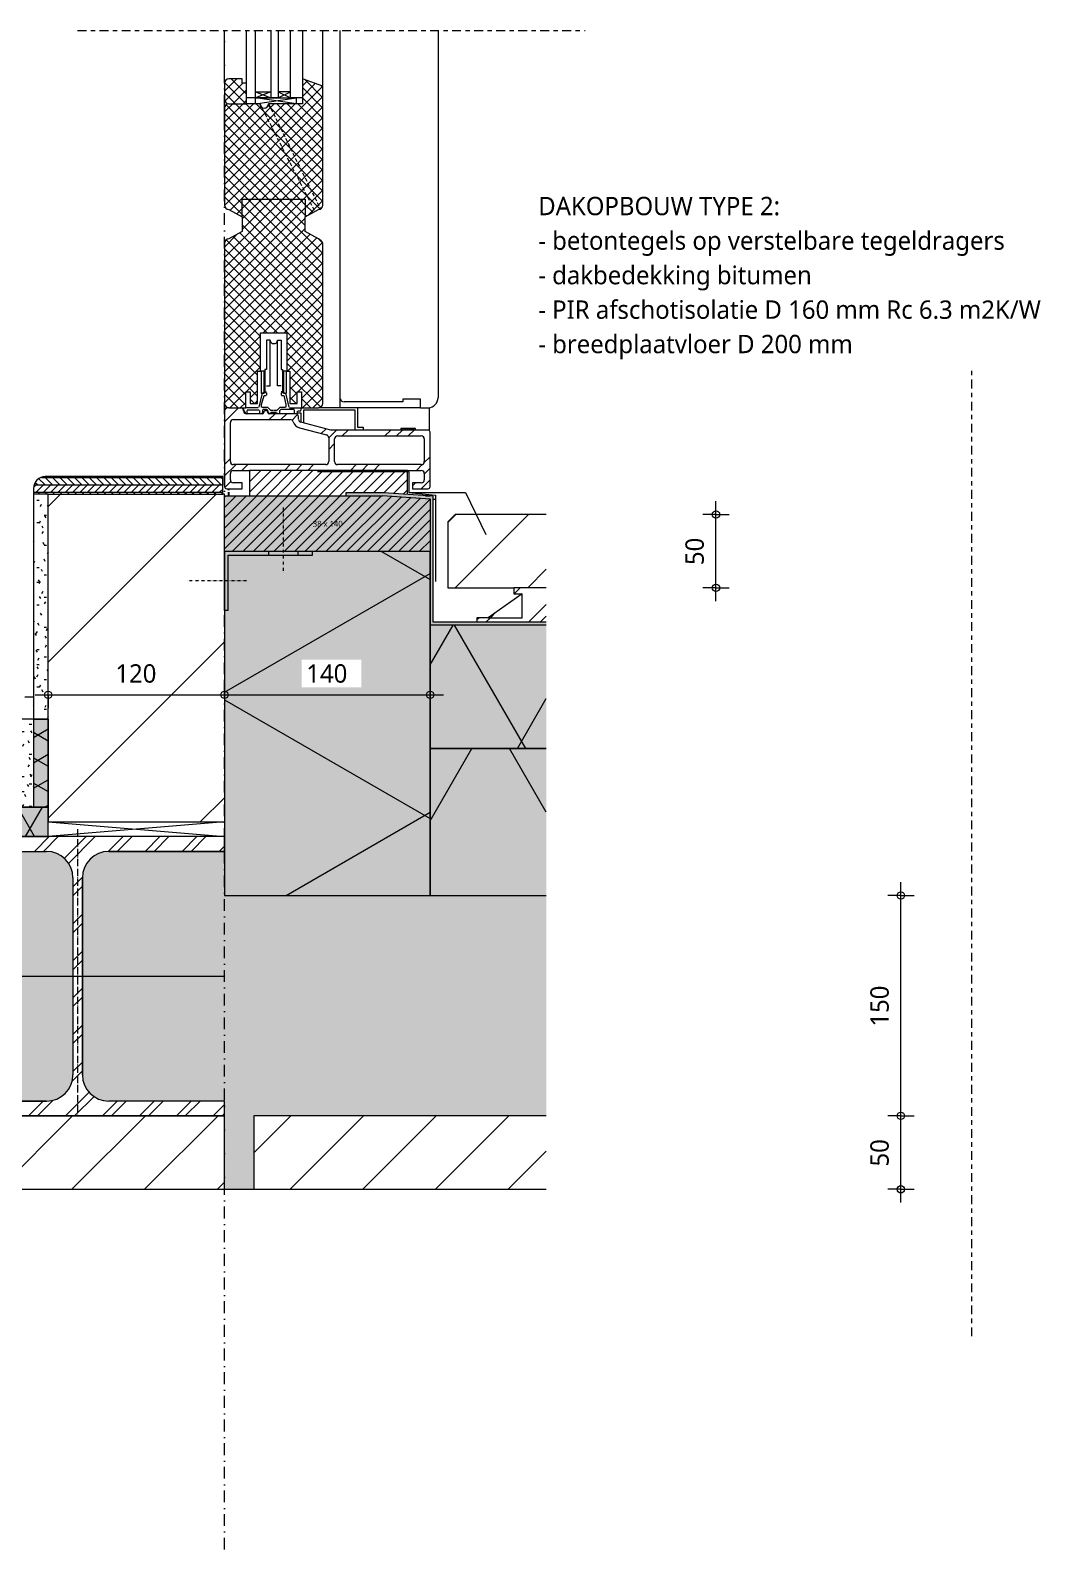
# Model space of a CAD drawing. Header units: millimetres. Extents: x -435 to 27166, y -19117 to 26500.
# Drawn here: x 7194 to 7882, y -15990 to -14956 of the extents above; entities that cross this region are included whole.
import ezdxf

# ---------------------------------------------------------------- set-up
doc = ezdxf.new("R2010")
doc.units = ezdxf.units.MM
for name, pattern in [('MV_center', [15, 6, -3, 3, -3]), ('MV_hartlijn_staal', [6.6, 5, -0.8, 0, -0.8]), ('MV_hidden', [3.75, 2.5, -1.25]), ('MV_stramien', [16, 8, -4, 0, -4]), ('Streep-stip _ detail', [4, 2, -1, 0, -1])]:
    doc.linetypes.add(name, pattern=pattern)
for name, color, linetype, lineweight in [('A-ANNO-DIMS', 211, 'Continuous', 13), ('A-ANNO-DIMS-5', 211, 'Continuous', 13), ('A-ANNO-NOTE', 131, 'Continuous', 18), ('A-DETL', 90, 'Continuous', 13), ('A-DETL-GENF', 92, 'Continuous', 18), ('A-DETL-MEDM', 33, 'Continuous', 18), ('G-ANNO-TEXT', 231, 'Continuous', 13)]:
    doc.layers.add(name, color=color, linetype=linetype, lineweight=lineweight)
doc.styles.add('Segoe UI_1', font='segoeui.ttf', dxfattribs={"height": 4})
doc.styles.add('Segoe UI_3', font='segoeui.ttf', dxfattribs={"height": 12.5})
doc.styles.add('Segoe UI_B', font='segoeui.ttf', dxfattribs={"height": 12.5})
doc.dimstyles.new('2_5_mm_5', dxfattribs={"dimscale": 304.8, "dimtxt": 13.092049, "dimasz": 0.016404, "dimexe": 0.029528, "dimexo": 0.0625, "dimgap": 0.014764, "dimtad": 1, "dimdec": 0, "dimzin": 0, "dimdsep": 46, "dimtxsty": 'Segoe UI_3', "dimblk1": 'DOTBLANK', "dimblk2": 'DOTBLANK', "dimsah": 1, "dimcen": 0.09, "dimdle": 0.029528, "dimazin": 0, "dimtfac": 1, "dimtdec": 4, "dimtix": 1, "dimtmove": 0, "dimatfit": 3, "dimfxl": 0.029528, "dimfxlon": 1, "dimtvp": 1, "dimtfill": 1, "dimtolj": 1, "dimtzin": 0, "dimarcsym": 2})
pattern_1 = [(0, (0, 0), (20.32, 5.08), [1.676, -13.564, 1.676, -13.564, -81.28]), (0, (0, 0), (20.32, 5.08), [-30.48, 1.676, -28.804, 1.676, -13.564, -35.56]), (0, (0, 0), (20.32, 5.08), [-76.2, 1.676, -8.484, 1.676, -23.724]), (120, (7.62, 2.54), (-14.559409, 15.0576362), [1.676, -13.564, 1.676, -13.564, -81.28]), (120, (7.62, 2.54), (-14.559409, 15.0576362), [-30.48, 1.676, -28.804, 1.676, -13.564, -35.56]), (120, (7.62, 2.54), (-14.559409, 15.0576362), [-76.2, 1.676, -8.484, 1.676, -23.724]), (240, (10.16, 12.7), (-5.760591, -20.1376362), [1.676, -13.564, 1.676, -13.564, -81.28]), (240, (10.16, 12.7), (-5.760591, -20.1376362), [-30.48, 1.676, -28.804, 1.676, -13.564, -35.56]), (240, (10.16, 12.7), (-5.760591, -20.1376362), [-76.2, 1.676, -8.484, 1.676, -23.724])]
pattern_2 = [(45, (0, 0), (-24.74874, 24.74874), [])]
pattern_3 = [(45, (0, 0), (-22.45064, 22.45064), []), (45, (7.938, 0), (0, 44.90128), []), (45, (-7.938, 0), (0, 44.90128), [])]
pattern_4 = [(45, (0, 0), (-3.5355339, 3.5355339), []), (135, (0, 0), (-3.5355339, -3.5355339), [])]

# ---------------------------------------------------------------- blocks, each defined once
blk = doc.blocks.new('42 isolatie - Type 1-3766381-Details Appartement')
at = {"layer": 'A-DETL-GENF'}
blk.add_hatch(color=256, dxfattribs=at).paths.add_polyline_path([(39.1, 0.8), (398.4, 0.8), (398.4, 20.8), (39.1, 20.8)])
at = {"layer": 'A-DETL-GENF', "lineweight": 13}
h = blk.add_hatch(dxfattribs=at)
h.set_pattern_fill('FP_94', color=256, style=0, pattern_type=2)
h.set_pattern_definition([(60, (-2355.522, 120.812), (-17.32051, 10), []), (120, (-2355.522, 120.812), (-17.32051, -10), [])])
h.paths.add_polyline_path([(39.1, 0.8), (398.4, 0.8), (398.4, 20.8), (39.1, 20.8)])
at = {"layer": 'A-DETL-GENF'}
for p, q in [((388.4, 20.8), (39.1, 20.8)), ((398.4, 20.8), (388.4, 20.8)), ((398.4, 10.8), (398.4, 20.8)), ((398.4, 10.8), (398.4, 20.8)), ((398.4, 0.8), (398.4, 10.8)), ((398.4, 0.8), (398.4, 10.8)), ((39.1, 0.8), (318.4, 0.8)), ((39.1, 0.8), (318.4, 0.8)), ((318.4, 0.8), (398.4, 0.8))]:
    blk.add_line(p, q, dxfattribs=at)
blk = doc.blocks.new('42 isolatie - Type 1-V166-Details Appartement')
at = {"layer": 'A-DETL-GENF'}
blk.add_hatch(color=256, dxfattribs=at).paths.add_polyline_path([(0.3, 10.8), (0.3, 0.8), (60.3, 0.8), (60.3, 10.8)])
at = {"layer": 'A-DETL-GENF', "lineweight": 13}
h = blk.add_hatch(dxfattribs=at)
h.set_pattern_fill('FP_95', color=256, style=0, pattern_type=2)
h.set_pattern_definition([(60, (-2375.531, 120.812), (-12.99038, 7.5), []), (120, (-2375.531, 120.812), (-12.99038, -7.5), [])])
h.paths.add_polyline_path([(0.3, 10.8), (0.3, 0.8), (60.3, 0.8), (60.3, 10.8)])
at = {"layer": 'A-DETL-GENF'}
for p, q in [((60.3, 10.8), (0.3, 10.8)), ((0.3, 10.8), (0.3, 0.8)), ((60.3, 10.8), (0.3, 10.8)), ((0.3, 10.8), (0.3, 0.8)), ((60.3, 0.8), (60.3, 10.8)), ((0.3, 0.8), (60.3, 0.8))]:
    blk.add_line(p, q, dxfattribs=at)
blk = doc.blocks.new('42 isolatie - Type 1-3763296-Details Appartement')
at = {"layer": 'A-DETL-GENF'}
blk.add_hatch(color=256, dxfattribs=at).paths.add_polyline_path([(0.3, 0.8), (79.4, 0.8), (79.4, 100.8), (0.3, 100.8), (0.3, 34.5)])
at = {"layer": 'A-DETL-GENF', "lineweight": 13}
h = blk.add_hatch(dxfattribs=at)
h.set_pattern_fill('FP_86', color=256, style=0, pattern_type=2)
h.set_pattern_definition([(60, (0, 0), (-87.295, 50.4), []), (120, (0, 0), (-87.295, -50.4), [])])
h.paths.add_polyline_path([(0.3, 0.8), (79.4, 0.8), (79.4, 100.8), (0.3, 100.8), (0.3, 34.5)])
at = {"layer": 'A-DETL-GENF'}
for p, q in [((79.4, 100.8), (0.3, 100.8)), ((0.3, 100.8), (0.3, 0.8)), ((0.3, 0.8), (79.4, 0.8)), ((0.3, 0.8), (79.4, 0.8))]:
    blk.add_line(p, q, dxfattribs=at)
blk = doc.blocks.new('42 isolatie - Type 1-3765703-Details Appartement')
at = {"layer": 'A-DETL-GENF'}
blk.add_hatch(color=256, dxfattribs=at).paths.add_polyline_path([(0.3, 140.8), (0.3, 0.8), (234.3, 0.8), (234.3, 140.8), (30.3, 140.8)])
at = {"layer": 'A-DETL-GENF', "lineweight": 13}
h = blk.add_hatch(dxfattribs=at)
h.set_pattern_fill('FP_8', color=256, style=0, pattern_type=2)
h.set_pattern_definition([(60, (-857.8, 704), (-121.936, 70.4), []), (120, (-857.8, 704), (-121.936, -70.4), [])])
h.paths.add_polyline_path([(0.3, 140.8), (0.3, 0.8), (234.3, 0.8), (234.3, 140.8), (30.3, 140.8)])
at = {"layer": 'A-DETL-GENF'}
for p, q in [((30.3, 140.8), (0.3, 140.8)), ((0.3, 140.8), (0.3, 0.8)), ((30.3, 140.8), (0.3, 140.8)), ((0.3, 140.8), (0.3, 0.8)), ((40.3, 140.8), (30.3, 140.8)), ((234.3, 140.8), (40.3, 140.8)), ((234.3, 140.8), (40.3, 140.8)), ((234.3, 0.8), (234.3, 140.8)), ((0.3, 0.8), (100.3, 0.8)), ((0.3, 0.8), (100.3, 0.8)), ((100.3, 0.8), (184.3, 0.8)), ((184.3, 0.8), (234.3, 0.8)), ((230.4, 0.8), (234.3, 0.8))]:
    blk.add_line(p, q, dxfattribs=at)
blk = doc.blocks.new('31 driedubbel_glas - HR___-V167-Details Appartement')
at = {"layer": 'A-DETL-GENF', "lineweight": 13}
for p, q in [((219.1, 38), (265, 38)), ((265, 38), (265, 30)), ((265, 30), (219.1, 30)), ((219.1, 21.5), (265, 21.5)), ((265, 30), (261, 30)), ((265, 21.5), (261, 30)), ((261, 21.5), (265, 30)), ((261, 30), (261, 21.5)), ((265, 21.5), (265, 30)), ((265, 21.5), (265, 0)), ((219.1, 16.5), (265, 16.5)), ((261, 6), (261, 16.5)), ((261, 16.5), (265, 6)), ((261, 6), (265, 16.5)), ((265, 6), (219.1, 6)), ((255, 0), (219.1, 0))]:
    blk.add_line(p, q, dxfattribs=at)
blk = doc.blocks.new('28 Staalprofielen- IPE_HEA_HEB 2d - HEA200-3530710-Details Appartement')
at = {"layer": 'A-DETL-GENF', "lineweight": 13}
h = blk.add_hatch(dxfattribs=at)
h.set_pattern_fill('FP_185', color=256, style=0, pattern_type=2)
h.set_pattern_definition([(45, (-7226.213, 15599.521), (-12.572359, 12.572359), []), (45, (-7226.213, 15618.571), (-12.572359, 12.572359), [])])
h.paths.add_polyline_path([(-27.5, -95), (100, -95), (100, -85), (21.3, -85), (16.6, -84.4), (12.3, -82.6), (8.5, -79.7), (5.7, -76), (3.9, -71.7), (3.3, -67), (3.3, 67), (3.9, 71.7), (5.7, 76), (8.5, 79.7), (12.3, 82.6), (16.6, 84.4), (21.3, 85), (100, 85), (100, 95), (-100, 95), (-100, 85), (-21.2, 85), (-16.6, 84.4), (-12.2, 82.6), (-8.5, 79.7), (-5.7, 76), (-3.9, 71.7), (-3.2, 67), (-3.2, -67), (-3.9, -71.7), (-5.7, -76), (-8.5, -79.7), (-12.2, -82.6), (-16.6, -84.4), (-21.2, -85), (-100, -85), (-100, -95)])
at = {"layer": 'A-DETL-GENF'}
for p, q in [((100, 95), (-100, 95)), ((-100, 95), (-100, 85)), ((100, 95), (-100, 95)), ((-100, 95), (-100, 85)), ((100, 85), (100, 95)), ((100, 95), (100, 85)), ((-100, 85), (-21.2, 85)), ((-100, 85), (-21.2, 85)), ((21.3, 85), (100, 85)), ((100, 85), (21.3, 85)), ((-3.2, 67), (-3.2, -67)), ((-3.2, 67), (-3.2, -67)), ((3.3, -67), (3.3, 67)), ((3.3, 67), (3.3, -67)), ((-100, 0), (100, 0)), ((-21.2, -85), (-100, -85)), ((-100, -85), (-100, -95)), ((-100, -95), (-100, -85)), ((-100, -85), (-21.2, -85)), ((100, -85), (21.3, -85)), ((100, -85), (21.3, -85)), ((100, -95), (100, -85)), ((100, -95), (100, -85)), ((-100, -95), (100, -95)), ((100, -95), (-100, -95))]:
    blk.add_line(p, q, dxfattribs=at)
at = {"layer": 'A-DETL-GENF', "linetype": 'MV_hartlijn_staal', "lineweight": 13}
blk.add_line((0, 100), (0, -95), dxfattribs=at)
at = {"layer": 'A-DETL-GENF'}
for centre, start, end in [((-21.2, 67), 0, 90), ((-21.2, 67), 360, 90), ((21.3, 67), 90, 180), ((21.3, 67), 90, 180), ((-21.2, -67), 270, 0), ((-21.2, -67), 270, 0), ((21.3, -67), 180, 270), ((21.3, -67), 180, 270)]:
    blk.add_arc(centre, 18, start, end, dxfattribs=at)
blk = doc.blocks.new('00 hout_rechthoekig_sls - SLS 38x140-V168-Details Appartement')
at = {"layer": 'A-DETL-GENF', "lineweight": 13}
h = blk.add_hatch(color=256, dxfattribs=at)
h.paths.add_polyline_path([(109.7, -38), (140, -38), (140, -2.2), (107.6, 0), (0, 0), (0, -38), (108.3, -38)])
h.paths.add_polyline_path([(140, -0.2), (140, 0), (136.9, 0)])
at = {"layer": 'A-DETL-MEDM', "lineweight": 13}
h = blk.add_hatch(dxfattribs=at)
h.set_pattern_fill('FP_186', color=256, style=0, pattern_type=2)
h.set_pattern_definition([(45, (-7326.213, 15272.473), (-3.5355339, 3.5355339), [])])
h.paths.add_polyline_path([(109.7, -38), (140, -38), (140, -2.2), (107.6, 0), (0, 0), (0, -38), (108.3, -38)])
h.paths.add_polyline_path([(140, -0.2), (140, 0), (136.9, 0)])
at = {"layer": 'A-DETL-MEDM'}
for p, q in [((0, 0), (82.6, 0)), ((0, -38), (0, 0)), ((82.6, 0), (107.6, 0)), ((136.9, 0), (140, 0)), ((140, 0), (140, -0.2)), ((140, 0), (140, -0.2)), ((140, 0), (140, -0.2)), ((140, -2.2), (140, -38)), ((140, -2.2), (140, -38)), ((140, -2.2), (140, -38)), ((140, -38), (0, -38)), ((140, -38), (0, -38))]:
    blk.add_line(p, q, dxfattribs=at)
blk = doc.blocks.new('30_L-anker - 60x40-3126459-Details Appartement')
at = {"layer": 'A-DETL-GENF'}
for p, q in [((2.5, 60), (0, 60)), ((0, 60), (0, 0)), ((2.5, 2.5), (2.5, 60)), ((0, 50), (2.5, 50)), ((0, 30), (2.5, 30)), ((40, 0), (0, 0)), ((40, 2.5), (2.5, 2.5)), ((40, 2.5), (40, 0))]:
    blk.add_line(p, q, dxfattribs=at)
at = {"layer": 'A-DETL-GENF', "linetype": 'Streep-stip _ detail', "lineweight": 13}
for p, q in [((-30, 40), (15, 40)), ((20, 15), (20, -25))]:
    blk.add_line(p, q, dxfattribs=at)
blk = doc.blocks.new('42 isolatie - Type 1-3768067-Details Appartement')
at = {"layer": 'A-DETL-GENF'}
blk.add_hatch(color=256, dxfattribs=at).paths.add_polyline_path([(0.3, 0.8), (79.4, 0.8), (79.4, 84.8), (0.3, 84.8)])
at = {"layer": 'A-DETL-GENF', "lineweight": 13}
h = blk.add_hatch(dxfattribs=at)
h.set_pattern_fill('FP_87', color=256, style=0, pattern_type=2)
h.set_pattern_definition([(60, (0, 0), (-69.28, 40), []), (120, (0, 0), (-69.28, -40), [])])
h.paths.add_polyline_path([(0.3, 0.8), (79.4, 0.8), (79.4, 84.8), (0.3, 84.8)])
at = {"layer": 'A-DETL-GENF'}
for p, q in [((79.4, 84.8), (0.3, 84.8)), ((0.3, 84.8), (0.3, 0.8)), ((79.4, 84.8), (0.3, 84.8)), ((0.3, 84.8), (0.3, 0.8)), ((0.3, 0.8), (79.4, 0.8)), ((0.3, 0.8), (79.4, 0.8))]:
    blk.add_line(p, q, dxfattribs=at)
blk = doc.blocks.new('NLRS_00_DI_maskeer - Type 1-4235006-Details Appartement')
at = {"layer": 'A-DETL-GENF', "linetype": 'MV_center'}
blk.add_line((-100, 0), (245.5, 0), dxfattribs=at)
blk = doc.blocks.new('NLRS_00_DI_maskeer - Type 1-4235005-Details Appartement')
at = {"layer": 'A-DETL-GENF', "linetype": 'MV_center'}
blk.add_line((560, 0), (-100, 0), dxfattribs=at)
blk = doc.blocks.new('DIMBLOCK613-Details Appartement')
at = {"layer": 'A-ANNO-DIMS-5'}
for p, q in [((7660.8, -15344.2), (7660.8, -15276.2)), ((7660.8, -15285.2), (7651.8, -15285.2)), ((7660.8, -15285.2), (7669.8, -15285.2)), ((7660.8, -15335.2), (7651.8, -15335.2)), ((7660.8, -15335.2), (7669.8, -15335.2))]:
    blk.add_line(p, q, dxfattribs=at)
for centre in [(7660.8, -15285.2), (7660.8, -15335.2)]:
    blk.add_circle(centre, 2.5, dxfattribs=at)
at = {"layer": 'A-ANNO-DIMS-5', "color": 0, "insert": (7640, -15319.7), "char_height": 12.5, "width": 22.852, "attachment_point": 1, "rotation": 90, "line_spacing_factor": 1.142579, "style": 'Segoe UI_3', "bg_fill": 3, "box_fill_scale": 1.25, "bg_fill_color": 9, "bg_fill_true_color": 13158600, "bg_fill_transparency": 0}
blk.add_mtext('50', dxfattribs=at)
blk = doc.blocks.new('_DotBlank')
at = {"color": 0, "linetype": 'ByBlock', "lineweight": -2}
blk.add_line((-0.5, 0), (-1, 0), dxfattribs=at)
blk.add_circle((0, 0), 0.5, dxfattribs=at)
blk = doc.blocks.new('DIMBLOCK614-Details Appartement')
at = {"layer": 'A-ANNO-DIMS-5'}
for p, q in [((7206.2, -15408), (7206.2, -15399)), ((7326.2, -15408), (7326.2, -15399)), ((7197.2, -15408), (7326.2, -15408)), ((7206.2, -15408), (7206.2, -15417)), ((7326.2, -15408), (7326.2, -15417))]:
    blk.add_line(p, q, dxfattribs=at)
for centre in [(7206.2, -15408), (7326.2, -15408)]:
    blk.add_circle(centre, 2.5, dxfattribs=at)
at = {"layer": 'A-ANNO-DIMS-5', "color": 0, "insert": (7251.9, -15387.2), "char_height": 12.5, "width": 34.277, "attachment_point": 1, "line_spacing_factor": 1.142579, "style": 'Segoe UI_3', "bg_fill": 3, "box_fill_scale": 1.25, "bg_fill_color": 9, "bg_fill_true_color": 13158600, "bg_fill_transparency": 0}
blk.add_mtext('120', dxfattribs=at)
blk = doc.blocks.new('DIMBLOCK615-Details Appartement')
at = {"layer": 'A-ANNO-DIMS-5'}
for p, q in [((7326.2, -15408), (7326.2, -15399)), ((7466.2, -15408), (7466.2, -15399)), ((7326.2, -15408), (7475.2, -15408)), ((7326.2, -15408), (7326.2, -15417)), ((7466.2, -15408), (7466.2, -15417))]:
    blk.add_line(p, q, dxfattribs=at)
for centre in [(7326.2, -15408), (7466.2, -15408)]:
    blk.add_circle(centre, 2.5, dxfattribs=at)
at = {"layer": 'A-ANNO-DIMS-5', "color": 0, "insert": (7381.9, -15387.2), "char_height": 12.5, "width": 34.277, "attachment_point": 1, "line_spacing_factor": 1.142579, "style": 'Segoe UI_3', "bg_fill": 3, "box_fill_scale": 1.25, "bg_fill_color": 9, "bg_fill_true_color": 13158600, "bg_fill_transparency": 0}
blk.add_mtext('140', dxfattribs=at)
blk = doc.blocks.new('DIMBLOCK616-Details Appartement')
at = {"layer": 'A-ANNO-DIMS-5'}
for p, q in [((7786.7, -15694.5), (7777.7, -15694.5)), ((7786.7, -15753.5), (7786.7, -15694.5)), ((7786.7, -15694.5), (7795.7, -15694.5)), ((7786.7, -15744.5), (7777.7, -15744.5)), ((7786.7, -15744.5), (7795.7, -15744.5))]:
    blk.add_line(p, q, dxfattribs=at)
for centre in [(7786.7, -15694.5), (7786.7, -15744.5)]:
    blk.add_circle(centre, 2.5, dxfattribs=at)
at = {"layer": 'A-ANNO-DIMS-5', "color": 0, "insert": (7765.9, -15729), "char_height": 12.5, "width": 22.852, "attachment_point": 1, "rotation": 90, "line_spacing_factor": 1.142579, "style": 'Segoe UI_3', "bg_fill": 3, "box_fill_scale": 1.25, "bg_fill_color": 9, "bg_fill_true_color": 13158600, "bg_fill_transparency": 0}
blk.add_mtext('50', dxfattribs=at)
blk = doc.blocks.new('DIMBLOCK617-Details Appartement')
at = {"layer": 'A-ANNO-DIMS-5'}
for p, q in [((7786.7, -15694.5), (7786.7, -15535.5)), ((7786.7, -15544.5), (7777.7, -15544.5)), ((7786.7, -15544.5), (7795.7, -15544.5)), ((7786.7, -15694.5), (7777.7, -15694.5)), ((7786.7, -15694.5), (7795.7, -15694.5))]:
    blk.add_line(p, q, dxfattribs=at)
for centre in [(7786.7, -15544.5), (7786.7, -15694.5)]:
    blk.add_circle(centre, 2.5, dxfattribs=at)
at = {"layer": 'A-ANNO-DIMS-5', "color": 0, "insert": (7765.9, -15633.8), "char_height": 12.5, "width": 34.277, "attachment_point": 1, "rotation": 90, "line_spacing_factor": 1.142579, "style": 'Segoe UI_3', "bg_fill": 3, "box_fill_scale": 1.25, "bg_fill_color": 9, "bg_fill_true_color": 13158600, "bg_fill_transparency": 0}
blk.add_mtext('150', dxfattribs=at)

msp = doc.modelspace()

# ---------------------------------------------------------------- hatches: boundary and pattern name
at = {"layer": 'A-DETL-GENF', "lineweight": 13}
h = msp.add_hatch(dxfattribs=at)
h.set_pattern_fill('FP_20', color=250, style=0, pattern_type=2)
h.set_pattern_definition(pattern_4)
h.paths.add_polyline_path([(7338.2, -15082.7), (7338.2, -15070.7), (7381.2, -15070.7), (7381.2, -15082.7), (7390.2, -15077.7), (7390.9, -15077.6), (7391.5, -15077.4), (7392.1, -15077), (7392.6, -15076.6), (7392.9, -15076), (7393.1, -15075.4), (7393.2, -15074.7), (7393.2, -14993.8), (7379.2, -14988.7), (7379.2, -15005.7), (7356.2, -15005.7), (7356.1, -15006.5), (7355.8, -15007.2), (7355.4, -15007.8), (7354.7, -15008.3), (7354, -15008.6), (7353.2, -15008.7), (7352.5, -15008.6), (7351.7, -15008.3), (7351.1, -15007.8), (7350.6, -15007.2), (7350.3, -15006.5), (7350.2, -15005.7), (7329.2, -15005.7), (7328.4, -15005.8), (7327.7, -15006.1), (7327.1, -15006.6), (7326.6, -15007.2), (7326.3, -15007.9), (7326.2, -15008.7), (7326.2, -15074.7), (7326.3, -15075.5), (7326.6, -15076.2), (7327.1, -15076.8), (7327.7, -15077.3), (7328.4, -15077.6), (7329.2, -15077.7)])
h = msp.add_hatch(dxfattribs=at)
h.set_pattern_fill('FP_20', color=250, style=0, pattern_type=2)
h.set_pattern_definition(pattern_4)
h.paths.add_polyline_path([(7341.2, -15005.7), (7341.2, -14991.7), (7338.3, -14991.7), (7338.3, -14988.7), (7329.2, -14988.7), (7328.4, -14988.8), (7327.7, -14989.1), (7327.1, -14989.6), (7326.6, -14990.2), (7326.3, -14990.9), (7326.2, -14991.7), (7326.2, -15002.7), (7326.3, -15003.5), (7326.6, -15004.2), (7327.1, -15004.8), (7327.7, -15005.3), (7328.4, -15005.6), (7329.2, -15005.7)])
h = msp.add_hatch(dxfattribs=at)
h.set_pattern_fill('FP_20', color=250, style=0, pattern_type=2)
h.set_pattern_definition(pattern_4)
h.paths.add_polyline_path([(7340.7, -15212.7), (7340.7, -15201.7), (7343.7, -15201.7), (7343.7, -15209.7), (7348.7, -15209.7), (7348.7, -15187.7), (7350.7, -15187.7), (7350.7, -15161.7), (7368.7, -15161.7), (7368.7, -15187.7), (7370.7, -15187.7), (7370.7, -15209.7), (7375.7, -15209.7), (7375.7, -15201.7), (7378.7, -15201.7), (7378.7, -15212.7), (7390.2, -15212.7), (7391, -15212.6), (7391.7, -15212.3), (7392.3, -15211.8), (7392.8, -15211.2), (7393.1, -15210.5), (7393.2, -15209.7), (7393.2, -15100.7), (7392.4, -15099.5), (7391.4, -15098.5), (7390.2, -15097.7), (7381.2, -15092.7), (7381.2, -15070.7), (7338.2, -15070.7), (7338.2, -15092.7), (7329.2, -15097.7), (7328.4, -15097.8), (7327.7, -15098.1), (7327.1, -15098.6), (7326.6, -15099.2), (7326.3, -15099.9), (7326.2, -15100.7), (7326.2, -15209.7), (7326.3, -15210.5), (7326.6, -15211.2), (7327.1, -15211.8), (7327.7, -15212.3), (7328.4, -15212.6), (7329.2, -15212.7)])
h = msp.add_hatch(dxfattribs=at)
h.set_pattern_fill('FP_83', color=254, style=0, pattern_type=2)
h.set_pattern_definition(pattern_3)
h.paths.add_polyline_path([(7327.7, -15267.7), (7338.2, -15267.7), (7338.2, -15263.7), (7332.2, -15263.7), (7331.7, -15263.6), (7331.2, -15263.4), (7330.8, -15263.1), (7330.5, -15262.7), (7330.3, -15262.2), (7330.2, -15261.7), (7330.2, -15257.3), (7330.3, -15256.8), (7330.5, -15256.3), (7330.8, -15255.9), (7331.2, -15255.6), (7331.7, -15255.4), (7332.2, -15255.3), (7460.2, -15255.3), (7460.7, -15255.4), (7461.2, -15255.6), (7461.6, -15255.9), (7461.9, -15256.3), (7462.1, -15256.8), (7462.2, -15257.3), (7462.2, -15261.7), (7462.1, -15262.2), (7461.9, -15262.7), (7461.6, -15263.1), (7461.2, -15263.4), (7460.7, -15263.6), (7460.2, -15263.7), (7454.2, -15263.7), (7454.2, -15267.7), (7465.1, -15267.6), (7465.5, -15267.5), (7465.8, -15267.2), (7466, -15266.9), (7466.2, -15266.6), (7466.2, -15266.2), (7466.2, -15228.9), (7466, -15228.5), (7465.8, -15228.2), (7465.5, -15228), (7465.1, -15227.8), (7464.7, -15227.8), (7398.6, -15227.8), (7378.2, -15222.4), (7377.7, -15222.2), (7377.3, -15221.9), (7376.9, -15221.5), (7376.7, -15221), (7376.6, -15220.5), (7376.6, -15218.7), (7376.5, -15218.2), (7376.3, -15217.7), (7376, -15217.3), (7375.6, -15217), (7375.1, -15216.8), (7374.6, -15216.7), (7356.6, -15216.7), (7356.2, -15216.5), (7356, -15216.1), (7355.9, -15215.7), (7355.9, -15215.3), (7355.6, -15214.9), (7355.3, -15214.7), (7355.1, -15214.7), (7353.6, -15214.7), (7353.2, -15214.9), (7353, -15215.3), (7352.9, -15215.7), (7352.9, -15216.1), (7352.6, -15216.5), (7352.3, -15216.7), (7352.1, -15216.7), (7341.1, -15216.6), (7340.7, -15216.5), (7340.3, -15216.3), (7340, -15215.9), (7339.8, -15215.6), (7339.6, -15215.1), (7339.5, -15214.2), (7339.4, -15213.8), (7339.1, -15213.4), (7338.8, -15213.1), (7338.4, -15212.9), (7338, -15212.7), (7337.4, -15212.7), (7327.3, -15212.7), (7327, -15212.9), (7326.7, -15213.1), (7326.4, -15213.4), (7326.3, -15213.8), (7326.2, -15214.2), (7326.3, -15266.6), (7326.4, -15266.9), (7326.7, -15267.2), (7327, -15267.5), (7327.3, -15267.6)])
h.paths.add_polyline_path([(7436, -15251.3), (7403.2, -15251.3), (7402.7, -15251.3), (7402.2, -15251.1), (7401.8, -15250.8), (7401.5, -15250.3), (7401.3, -15249.9), (7401.2, -15249.3), (7401.2, -15233.8), (7401.3, -15233.2), (7401.5, -15232.8), (7401.8, -15232.3), (7402.2, -15232), (7402.7, -15231.8), (7403.2, -15231.8), (7460.2, -15231.8), (7460.7, -15231.8), (7461.2, -15232), (7461.6, -15232.3), (7461.9, -15232.8), (7462.1, -15233.2), (7462.2, -15233.8), (7462.2, -15249.3), (7462.1, -15249.9), (7461.9, -15250.3), (7461.6, -15250.8), (7461.2, -15251.1), (7460.7, -15251.3), (7460.2, -15251.3), (7450.9, -15251.3)])
h.paths.add_polyline_path([(7332.2, -15251.3), (7331.7, -15251.3), (7331.2, -15251.1), (7330.8, -15250.8), (7330.5, -15250.3), (7330.3, -15249.9), (7330.2, -15249.3), (7330.2, -15222.7), (7330.3, -15222.2), (7330.5, -15221.7), (7330.8, -15221.3), (7331.2, -15221), (7331.7, -15220.8), (7332.2, -15220.7), (7371, -15220.7), (7371.5, -15220.8), (7372, -15221), (7372.4, -15221.3), (7372.7, -15221.7), (7373.5, -15223.6), (7374.5, -15224.8), (7375.7, -15225.7), (7377.2, -15226.3), (7396.1, -15231.3), (7396.5, -15231.5), (7396.8, -15231.9), (7397, -15232.2), (7397.2, -15232.6), (7397.2, -15233.1), (7397.2, -15249.3), (7397.1, -15249.9), (7396.9, -15250.3), (7396.6, -15250.8), (7396.2, -15251.1), (7395.7, -15251.3), (7395.2, -15251.3), (7343.2, -15251.3)])
h = msp.add_hatch(dxfattribs=at)
h.set_pattern_fill('FP_11', color=254, style=0, pattern_type=2)
h.set_pattern_definition([(0, (0, 0), (0, 5), [50, 0]), (45, (0, 0), (5.00065916, 0), [7.071, -7.071]), (315, (0, 0), (5.00065916, 0), [7.071, -7.071])])
h.paths.add_polyline_path([(7206.2, -15271.5), (7325, -15271.5), (7325, -15259.5), (7204.2, -15259.5), (7202.1, -15259.8), (7200.2, -15260.6), (7198.6, -15261.9), (7197.3, -15263.5), (7196.5, -15265.5), (7196.2, -15267.5), (7196.2, -15271.5), (7198.8, -15271.5)])
h = msp.add_hatch(dxfattribs=at)
h.set_pattern_fill('FP_33', color=250, style=0, pattern_type=2)
h.set_pattern_definition([(45, (0, 0), (-3.5355339, 3.5355339), [])])
h.paths.add_polyline_path([(7408.8, -15272.5), (7408.8, -15270.5), (7434.5, -15270.5), (7450.9, -15271.6), (7450.9, -15255.3), (7343.2, -15255.3), (7343.2, -15272.5)])
h = msp.add_hatch(dxfattribs=at)
h.set_pattern_fill('FP_17', color=254, style=0, pattern_type=2)
h.set_pattern_definition(pattern_1)
h.paths.add_polyline_path([(7206.2, -15424.5), (7206.2, -15271.5), (7196.2, -15271.5), (7196.2, -15424.5), (7198.8, -15424.5)])
h = msp.add_hatch(dxfattribs=at)
h.set_pattern_fill('FP_9', color=57, style=0, pattern_type=2)
h.set_pattern_definition([(45, (0, 0), (-53.033, 53.033), [])])
h.paths.add_polyline_path([(7326.2, -15494.5), (7326.2, -15271.5), (7206.2, -15271.5), (7206.2, -15494.5)])
at = {"layer": 'A-DETL-GENF'}
msp.add_hatch(color=7, dxfattribs=at).paths.add_polyline_path([(7466.2, -15360.5), (7545.3, -15360.5), (7545.3, -15358.5), (7468.2, -15358.5), (7468.2, -15272.8), (7434.5, -15270.5), (7408.8, -15270.5), (7408.8, -15272.5), (7433.8, -15272.4), (7466.2, -15274.7), (7466.2, -15314.4)])
at = {"layer": 'A-DETL-GENF', "lineweight": 13}
h = msp.add_hatch(dxfattribs=at)
h.set_pattern_fill('FP_78', color=250, style=0, pattern_type=2)
h.set_pattern_definition(pattern_2)
h.paths.add_polyline_path([(7528.9, -15335.2), (7545.3, -15335.2), (7545.3, -15285.2), (7483.2, -15285.2), (7478.2, -15290.2), (7478.2, -15335.2), (7523.1, -15335.2)])
h = msp.add_hatch(dxfattribs=at)
h.set_pattern_fill('FP_83', color=254, style=0, pattern_type=2)
h.set_pattern_definition(pattern_3)
h.paths.add_polyline_path([(7505.6, -15358.5), (7545.3, -15358.5), (7545.3, -15335.2), (7523.1, -15335.2), (7523.1, -15339.2), (7528.9, -15339.2), (7528.9, -15355.5), (7498.1, -15355.5), (7498.1, -15358.5)])
h = msp.add_hatch(dxfattribs=at)
h.set_pattern_fill('FP_83', color=254, style=0, pattern_type=2)
h.set_pattern_definition(pattern_3)
h.paths.add_polyline_path([(7505.6, -15355.5), (7528.9, -15355.5), (7528.9, -15339.2)])
h = msp.add_hatch(dxfattribs=at)
h.set_pattern_fill('FP_17', color=254, style=0, pattern_type=2)
h.set_pattern_definition(pattern_1)
h.paths.add_polyline_path([(7196.2, -15484.5), (7196.2, -15424.5), (6846.9, -15424.5), (6846.9, -15484.5)])
at = {"layer": 'A-DETL-GENF'}
h = msp.add_hatch(color=9, dxfattribs=at)
h.paths.add_polyline_path([(7346.2, -15744.5), (7346.2, -15694.5), (7545.3, -15694.5), (7545.3, -15544.5), (7326.2, -15544.5), (7326.2, -15514.5), (7247.5, -15514.5), (7242.8, -15515.1), (7238.5, -15516.9), (7234.7, -15519.8), (7231.9, -15523.5), (7230.1, -15527.9), (7229.5, -15532.5), (7229.5, -15666.5), (7230.1, -15671.2), (7231.9, -15675.5), (7234.7, -15679.2), (7238.5, -15682.1), (7242.8, -15683.9), (7247.5, -15684.5), (7326.2, -15684.5), (7326.2, -15744.5)])
h.paths.add_polyline_path([(6937.6, -15694.5), (7126.2, -15694.5), (7126.2, -15684.5), (7205, -15684.5), (7209.6, -15683.9), (7214, -15682.1), (7217.7, -15679.2), (7220.6, -15675.5), (7222.3, -15671.2), (7223, -15666.5), (7223, -15532.5), (7222.3, -15527.9), (7220.6, -15523.5), (7217.7, -15519.8), (7214, -15516.9), (7209.6, -15515.1), (7205, -15514.5), (7126.2, -15514.5), (7126.2, -15504.5), (6846.9, -15504.5), (6846.9, -15694.5)])
at = {"layer": 'A-DETL-GENF', "lineweight": 13}
h = msp.add_hatch(dxfattribs=at)
h.set_pattern_fill('FP_78', color=250, style=0, pattern_type=2)
h.set_pattern_definition(pattern_2)
h.paths.add_polyline_path([(6846.9, -15744.5), (7326.2, -15744.5), (7326.2, -15694.5), (6846.9, -15694.5)])
h = msp.add_hatch(dxfattribs=at)
h.set_pattern_fill('FP_78', color=250, style=0, pattern_type=2)
h.set_pattern_definition(pattern_2)
h.paths.add_polyline_path([(7545.3, -15744.5), (7545.3, -15694.5), (7346.2, -15694.5), (7346.2, -15744.5)])

# ---------------------------------------------------------------- linework, layer by layer
at = {"layer": 'A-DETL', "lineweight": 18}
for p, q in [((7326.2, -14991.7), (7326.2, -14955.8)), ((7393.2, -15007.7), (7393.2, -14955.8)), ((7338.3, -14991.7), (7338.3, -14988.7)), ((7393.2, -14993.8), (7379.2, -14988.7)), ((7379.2, -14988.7), (7379.2, -15005.7)), ((7341.2, -14991.7), (7338.3, -14991.7)), ((7393.2, -15074.7), (7393.2, -14993.8)), ((7326.2, -15017.7), (7326.2, -15002.7)), ((7326.2, -15008.7), (7326.2, -15074.7)), ((7350.2, -15005.7), (7341.2, -15005.7)), ((7375.2, -15005.7), (7347.2, -15001.7)), ((7347.2, -15005.7), (7375.2, -15001.7)), ((7347.2, -15005.7), (7347.2, -15001.7)), ((7379.2, -15005.7), (7356.2, -15005.7)), ((7375.2, -15005.7), (7375.2, -15001.7)), ((7338.2, -15082.7), (7338.2, -15070.7)), ((7338.2, -15070.7), (7381.2, -15070.7)), ((7381.2, -15070.7), (7381.2, -15082.7)), ((7329.2, -15077.7), (7338.2, -15082.7)), ((7338.2, -15082.7), (7338.2, -15092.7)), ((7381.2, -15082.7), (7390.2, -15077.7)), ((7381.2, -15092.7), (7381.2, -15082.7)), ((7338.2, -15092.7), (7329.2, -15097.7)), ((7390.2, -15097.7), (7381.2, -15092.7)), ((7326.2, -15100.7), (7326.2, -15209.7)), ((7393.2, -15209.7), (7393.2, -15100.7)), ((7350.7, -15187.7), (7350.7, -15161.7)), ((7350.7, -15161.7), (7368.7, -15161.7)), ((7354.7, -15166.7), (7354.7, -15186.7)), ((7357.3, -15166.7), (7354.7, -15166.7)), ((7357.3, -15197.7), (7357.3, -15166.7)), ((7362.3, -15197.7), (7362.3, -15166.7)), ((7362.3, -15166.7), (7364.7, -15166.7)), ((7364.7, -15166.7), (7364.7, -15186.7)), ((7368.7, -15161.7), (7368.7, -15187.7)), ((7353.7, -15186.7), (7353.7, -15201.7)), ((7354.7, -15186.7), (7353.7, -15186.7)), ((7364.7, -15186.7), (7365.7, -15186.7)), ((7365.7, -15186.7), (7365.7, -15201.7)), ((7348.7, -15209.7), (7348.7, -15187.7)), ((7348.7, -15187.7), (7350.7, -15187.7)), ((7353.1, -15187.7), (7350.7, -15187.7)), ((7351.1, -15187.7), (7351.1, -15202.7)), ((7353.1, -15202.7), (7353.1, -15187.7)), ((7354.7, -15197.7), (7357.3, -15197.7)), ((7364.7, -15197.7), (7362.3, -15197.7)), ((7366.3, -15187.7), (7366.3, -15202.7)), ((7368.7, -15187.7), (7366.3, -15187.7)), ((7368.3, -15202.7), (7368.3, -15187.7)), ((7368.7, -15187.7), (7370.7, -15187.7)), ((7370.7, -15187.7), (7370.7, -15209.7)), ((7340.7, -15212.7), (7340.7, -15201.7)), ((7340.7, -15201.7), (7343.7, -15201.7)), ((7343.7, -15201.7), (7343.7, -15209.7)), ((7351.9, -15202.7), (7349.6, -15212.3)), ((7351.1, -15202.7), (7353.1, -15202.7)), ((7351.5, -15210.5), (7353.1, -15204.3)), ((7352.4, -15202.2), (7354.6, -15202.2)), ((7353.2, -15204.2), (7354.6, -15204.2)), ((7353.7, -15201.7), (7354.7, -15201.7)), ((7354.8, -15202.4), (7354.8, -15204)), ((7365.7, -15201.7), (7364.7, -15201.7)), ((7364.8, -15202.4), (7364.8, -15204)), ((7365, -15202.2), (7367.1, -15202.2)), ((7365, -15204.2), (7366.3, -15204.2)), ((7366.3, -15202.7), (7368.3, -15202.7)), ((7366.5, -15204.3), (7368, -15210.5)), ((7367.7, -15202.7), (7370, -15212.3)), ((7375.7, -15209.7), (7375.7, -15201.7)), ((7375.7, -15201.7), (7378.7, -15201.7)), ((7378.7, -15201.7), (7378.7, -15212.7)), ((7404.7, -15205.7), (7404.7, -15212.7)), ((7459.7, -15206.7), (7447.7, -15206.7)), ((7447.7, -15206.7), (7447.7, -15208.7)), ((7459.7, -15212.7), (7459.7, -15206.7)), ((7326.2, -15214.2), (7326.2, -15266.2)), ((7329.2, -15212.7), (7327.7, -15212.7)), ((7329.2, -15212.7), (7340.7, -15212.7)), ((7349.1, -15212.7), (7340.7, -15212.7)), ((7341.5, -15214.4), (7341.5, -15216.4)), ((7352.1, -15216.7), (7341.6, -15216.7)), ((7349.8, -15214.2), (7341.7, -15214.2)), ((7343.7, -15209.7), (7348.7, -15209.7)), ((7350, -15214.4), (7350, -15216.5)), ((7350, -15214.4), (7350, -15216.5)), ((7351.3, -15216.7), (7350.2, -15216.7)), ((7351.5, -15212.2), (7351.5, -15210.5)), ((7355.8, -15212.4), (7351.7, -15212.4)), ((7352.1, -15214.1), (7352.1, -15215.8)), ((7355.1, -15213.9), (7352.3, -15213.9)), ((7355.1, -15214.7), (7353.8, -15214.7)), ((7355.1, -15213.9), (7355.7, -15214.5)), ((7355.7, -15215.8), (7355.7, -15214.5)), ((7355.8, -15212.4), (7357.8, -15214.4)), ((7374.6, -15216.7), (7356.8, -15216.7)), ((7357.7, -15216), (7357.1, -15216.6)), ((7359.6, -15214.4), (7357.8, -15214.4)), ((7361.7, -15215.9), (7357.9, -15215.9)), ((7361.8, -15214.4), (7360, -15214.4)), ((7363.8, -15212.4), (7361.8, -15214.4)), ((7361.8, -15216), (7362.5, -15216.6)), ((7363.6, -15216.7), (7362.6, -15216.7)), ((7367.8, -15212.4), (7363.8, -15212.4)), ((7364.5, -15213.9), (7363.8, -15214.6)), ((7363.8, -15216.5), (7363.8, -15214.6)), ((7373.7, -15213.9), (7364.5, -15213.9)), ((7368, -15210.5), (7368, -15212.2)), ((7370.5, -15212.7), (7378.2, -15212.7)), ((7370.7, -15209.7), (7375.7, -15209.7)), ((7373.9, -15216.5), (7373.9, -15214.1)), ((7375.7, -15216.7), (7374.1, -15216.7)), ((7375.9, -15215.9), (7375.9, -15214.9)), ((7375.9, -15216.5), (7375.9, -15214.9)), ((7376.1, -15214.7), (7378.2, -15214.7)), ((7378.5, -15216.2), (7376.2, -15216.2)), ((7378.5, -15214.4), (7378.5, -15212.9)), ((7378.5, -15222.7), (7378.5, -15216.2)), ((7378.7, -15212.7), (7390.2, -15212.7)), ((7380, -15214.2), (7380, -15223.1)), ((7415.2, -15214.2), (7380, -15214.2)), ((7459.7, -15212.7), (7390.2, -15212.7)), ((7447.7, -15208.7), (7407.7, -15208.7)), ((7415.2, -15227.8), (7415.2, -15214.2)), ((7416.7, -15212.7), (7416.7, -15225.8)), ((7465.7, -15227.7), (7465.7, -15212.6)), ((7330.2, -15249.3), (7330.2, -15222.7)), ((7332.2, -15220.7), (7371, -15220.7)), ((7376.6, -15220.5), (7376.6, -15218.7)), ((7377.2, -15226.3), (7395.7, -15231.1)), ((7398.6, -15227.8), (7378.2, -15222.4)), ((7464.7, -15227.8), (7398.6, -15227.8)), ((7416.7, -15225.8), (7420.7, -15225.8)), ((7420.7, -15225.8), (7420.7, -15227.8)), ((7456.2, -15226.7), (7446.2, -15226.7)), ((7446.2, -15226.7), (7446.2, -15227.7)), ((7446.9, -15227.7), (7446.2, -15227)), ((7446.2, -15227.7), (7456.2, -15227.7)), ((7448.3, -15227.7), (7447.3, -15226.7)), ((7449.7, -15227.7), (7448.7, -15226.7)), ((7451.1, -15227.7), (7450.1, -15226.7)), ((7452.5, -15227.7), (7451.5, -15226.7)), ((7453.9, -15227.7), (7452.9, -15226.7)), ((7455.4, -15227.7), (7454.4, -15226.7)), ((7456.2, -15227.7), (7456.2, -15226.7)), ((7463.7, -15227.7), (7465.7, -15227.7)), ((7397.2, -15233.1), (7397.2, -15249.3)), ((7401.2, -15249.3), (7401.2, -15233.8)), ((7403.2, -15231.8), (7460.2, -15231.8)), ((7462.2, -15233.8), (7462.2, -15249.3)), ((7466.2, -15266.2), (7466.2, -15229.3)), ((7330.2, -15261.7), (7330.2, -15257.3)), ((7395.2, -15251.3), (7332.2, -15251.3)), ((7332.2, -15255.3), (7343.2, -15255.3)), ((7343.2, -15255.3), (7343.2, -15272.5)), ((7450.9, -15255.3), (7343.2, -15255.3)), ((7451.8, -15256.2), (7389.5, -15256.2)), ((7460.2, -15251.3), (7403.2, -15251.3)), ((7450.9, -15255.3), (7460.2, -15255.3)), ((7450.9, -15271.6), (7450.9, -15255.3)), ((7451.8, -15256.2), (7451.8, -15270.4)), ((7462.2, -15257.3), (7462.2, -15261.7)), ((7327.7, -15267.7), (7338.2, -15267.7)), ((7338.2, -15263.7), (7332.2, -15263.7)), ((7338.2, -15267.7), (7338.2, -15263.7)), ((7451.8, -15261.1), (7451.8, -15270.4)), ((7451.8, -15270.3), (7469.9, -15272.2)), ((7460.2, -15263.7), (7454.2, -15263.7)), ((7454.2, -15263.7), (7454.2, -15267.7)), ((7454.2, -15267.7), (7464.7, -15267.7)), ((7206.2, -15271.5), (7196.2, -15271.5)), ((7196.2, -15271.5), (7196.2, -15424.5)), ((7206.2, -15424.5), (7206.2, -15271.5)), ((7326.2, -15271.5), (7325, -15271.5)), ((7326.2, -15272.5), (7326.2, -15271.5)), ((7434.5, -15270.5), (7408.8, -15270.5)), ((7408.8, -15270.5), (7408.8, -15272.5)), ((7408.8, -15272.5), (7433.8, -15272.5)), ((7433.8, -15272.4), (7466.2, -15274.7)), ((7468.2, -15272.8), (7434.5, -15270.5)), ((7451.8, -15270.4), (7490.3, -15270.4)), ((7466.2, -15274.7), (7466.2, -15360.5)), ((7468.2, -15358.5), (7468.2, -15272.8)), ((7468.2, -15274.8), (7469.3, -15274.9)), ((7469.9, -15272.2), (7469.9, -15330.8)), ((7490.3, -15270.4), (7504.2, -15298.9)), ((7483.2, -15285.2), (7478.2, -15290.2)), ((7478.2, -15290.2), (7478.2, -15335.2)), ((7545.3, -15285.2), (7483.2, -15285.2)), ((7478.2, -15335.2), (7523.1, -15335.2)), ((7528.9, -15339.2), (7505.6, -15355.5)), ((7545.3, -15335.2), (7523.1, -15335.2)), ((7523.1, -15335.2), (7523.1, -15339.2)), ((7523.1, -15339.2), (7528.9, -15339.2)), ((7528.9, -15355.5), (7528.9, -15339.2)), ((7545.3, -15358.5), (7468.2, -15358.5)), ((7505.6, -15355.5), (7498.1, -15355.5)), ((7498.1, -15355.5), (7498.1, -15358.5)), ((7505.6, -15355.5), (7528.9, -15355.5)), ((7196.2, -15424.5), (6846.9, -15424.5)), ((7196.2, -15424.5), (7206.2, -15424.5)), ((7206.2, -15424.5), (7206.2, -15494.5)), ((6846.9, -15484.5), (7196.2, -15484.5)), ((7206.2, -15494.5), (7326.2, -15494.5)), ((7206.2, -15494.5), (7326.2, -15504.5)), ((7326.2, -15494.5), (7206.2, -15504.5)), ((7326.2, -15504.5), (7206.2, -15504.5)), ((7326.2, -15744.5), (7326.2, -15694.5)), ((7346.2, -15694.5), (7346.2, -15744.5)), ((7545.3, -15694.5), (7346.2, -15694.5)), ((6846.9, -15744.5), (7326.2, -15744.5)), ((7326.2, -15744.5), (7346.2, -15744.5)), ((7346.2, -15744.5), (7545.3, -15744.5))]:
    msp.add_line(p, q, dxfattribs=at)
at = {"layer": 'A-DETL', "linetype": 'MV_stramien', "lineweight": 18}
msp.add_line((7326.2, -15989.7), (7326.2, -14955.8), dxfattribs=at)
at = {"layer": 'A-DETL'}
for p, q in [((7404.7, -14955.8), (7404.7, -15205.7)), ((7471.7, -14955.8), (7471.7, -15205.8)), ((7338.3, -14988.7), (7329.2, -14988.7)), ((7326.2, -14991.7), (7326.2, -15002.7)), ((7341.2, -15005.7), (7341.2, -14991.7)), ((7329.2, -15005.7), (7341.2, -15005.7)), ((7347.1, -15001.7), (7375.1, -15001.7)), ((7459.7, -15212.7), (7465.1, -15212.7)), ((7325, -15259.5), (7204.2, -15259.5)), ((7325, -15271.5), (7325, -15259.5)), ((7196.2, -15267.5), (7196.2, -15271.5)), ((7206.2, -15271.5), (7325, -15271.5))]:
    msp.add_line(p, q, dxfattribs=at)
at = {"layer": 'A-DETL', "linetype": 'MV_hidden', "lineweight": 18}
for p, q in [((7350.2, -15005.7), (7387.7, -15079.1)), ((7356.2, -15005.7), (7391.5, -15077.4))]:
    msp.add_line(p, q, dxfattribs=at)
at = {"layer": 'A-DETL', "linetype": 'MV_hidden', "lineweight": 25}
msp.add_line((7329.2, -15272.5), (7329.2, -15267.7), dxfattribs=at)
at = {"layer": 'A-DETL', "linetype": 'MV_center', "lineweight": 18}
msp.add_line((7196.2, -15409.5), (6846.9, -15409.5), dxfattribs=at)
at = {"layer": 'A-DETL'}
for centre, radius, start, end in [((7329.2, -14991.7), 3, 90, 180), ((7329.2, -15002.7), 3, 180, 270), ((7464.3, -15205.3), 7.45, 276.1697, 356.1697), ((7204.2, -15267.5), 8, 90, 180)]:
    msp.add_arc(centre, radius, start, end, dxfattribs=at)
at = {"layer": 'A-DETL', "lineweight": 18}
for centre, radius, start, end in [((7329.2, -15008.7), 3, 90, 180), ((7353.2, -15005.7), 3, 180, 0), ((7329.2, -15074.7), 3, 180, 270), ((7390.2, -15074.7), 3, 270, 360), ((7329.2, -15100.7), 3, 90, 180), ((7386.5, -15104.4), 7.72, 29.0545, 60.9455), ((7359.8, -15166.5), 2.5, 186.1004, 270), ((7359.8, -15166.5), 2.5, 270, 355.2329), ((7407.7, -15205.7), 3, 180, 270), ((7329.2, -15209.7), 3.01, 180.1949, 270), ((7327.7, -15214.2), 1.5, 90, 180), ((7337.6, -15214.7), 2, 360, 90), ((7336.7, -15214.9), 2.52, 1.6213, 47.4358), ((7341, -15214.9), 1.8, 180, 281.0301), ((7341.6, -15214.7), 2, 180, 270), ((7351.3, -15215.8), 0.85, 270, 0), ((7352.1, -15215.8), 0.85, 270, 10.008), ((7353.8, -15215.5), 0.85, 90, 190.008), ((7355.1, -15215.5), 0.85, 349.992, 90), ((7356.5, -15215.8), 0.85, 180, 270), ((7356.8, -15215.8), 0.85, 169.992, 270), ((7374.6, -15218.7), 2, 0.0001, 90), ((7390.2, -15209.7), 3, 270, 0), ((7332.2, -15222.7), 2, 90, 180), ((7371, -15222.7), 2, 15.8087, 90), ((7378.7, -15220.5), 6, 195.8087, 255.4), ((7378.8, -15220.3), 2.27, 185.8939, 253.1211), ((7464.7, -15229.3), 1.5, 0, 90), ((7395.2, -15233.1), 2, 360, 75.4), ((7403.2, -15233.8), 2, 90, 180), ((7460.2, -15233.8), 2, 0, 90), ((7332.2, -15249.3), 2, 180, 270), ((7395.2, -15249.3), 2, 270, 0), ((7403.2, -15249.3), 2, 180, 270), ((7460.2, -15249.3), 2, 270, 0), ((7332.2, -15257.3), 2, 90, 180), ((7460.2, -15257.3), 2, 0, 90), ((7327.7, -15266.2), 1.5, 180, 270), ((7332.2, -15261.7), 2, 180, 270), ((7460.2, -15261.7), 2, 270, 0), ((7464.7, -15266.2), 1.5, 270, 0)]:
    msp.add_arc(centre, radius, start, end, dxfattribs=at)

# ---------------------------------------------------------------- block references
at = {"layer": 'A-DETL-GENF', "linetype": 'MV_center'}
msp.add_blockref('NLRS_00_DI_maskeer - Type 1-4235006-Details Appartement', (7326.2, -14955.8), dxfattribs=at)
at = {"layer": 'A-DETL-GENF', "lineweight": 13, "rotation": 269.9999999999997}
msp.add_blockref('31 driedubbel_glas - HR___-V167-Details Appartement', (7341.2, -14736.7), dxfattribs=at)
at = {"layer": 'A-DETL-GENF', "linetype": 'MV_center', "rotation": 270}
msp.add_blockref('NLRS_00_DI_maskeer - Type 1-4235005-Details Appartement', (7835, -15284.5), dxfattribs=at)
at = {"layer": 'A-DETL-GENF'}
for name, p, rotation in [('30_L-anker - 60x40-3126459-Details Appartement', (7326.2, -15310.5), 270.0000000000041), ('42 isolatie - Type 1-3765703-Details Appartement', (7467, -15544.8), 90.0000000000048), ('42 isolatie - Type 1-V166-Details Appartement', (7207, -15484.8), 90)]:
    msp.add_blockref(name, p, dxfattribs=dict(at, rotation=rotation))
for name, p in [('42 isolatie - Type 1-3768067-Details Appartement', (7465.9, -15445.3)), ('42 isolatie - Type 1-3763296-Details Appartement', (7465.9, -15545.3)), ('42 isolatie - Type 1-3766381-Details Appartement', (6807.8, -15505.3)), ('28 Staalprofielen- IPE_HEA_HEB 2d - HEA200-3530710-Details Appartement', (7226.2, -15599.5))]:
    msp.add_blockref(name, p, dxfattribs=at)
at = {"layer": 'A-DETL-MEDM', "lineweight": 13}
msp.add_blockref('00 hout_rechthoekig_sls - SLS 38x140-V168-Details Appartement', (7326.2, -15272.5), dxfattribs=at)

# ---------------------------------------------------------------- texts
at = {"layer": 'A-ANNO-NOTE', "lineweight": 13, "insert": (7386.3, -15289.6), "char_height": 4, "width": 27.658, "attachment_point": 1, "style": 'Segoe UI_1'}
msp.add_mtext('38 x 140', dxfattribs=at)
at = {"layer": 'G-ANNO-TEXT', "color": 7, "char_height": 12.5, "attachment_point": 1}
for s, insert, width, style in [('DAKOPBOUW TYPE 2:', (7539.8, -15069.1), 218.861, 'Segoe UI_B'), ('- betontegels op verstelbare tegeldragers', (7539.8, -15092.6), 388.818, 'Segoe UI_3'), ('- dakbedekking bitumen', (7539.8, -15116.1), 230.485, 'Segoe UI_3'), ('- PIR afschotisolatie D 160 mm Rc 6.3 m2K/W', (7539.8, -15139.6), 428.502, 'Segoe UI_3'), ('- breedplaatvloer D 200 mm', (7539.8, -15163), 266.16, 'Segoe UI_3')]:
    msp.add_mtext(s, dxfattribs=dict(at, insert=insert, width=width, style=style))

# ---------------------------------------------------------------- dimensions: what is measured, and where the dimension line sits
at = {"layer": 'A-ANNO-DIMS'}
for base, p1, p2, picture, middle in [((7660.8, -15285.2), (7651.8, -15335.2), (7651.8, -15285.2), 'DIMBLOCK613-Details Appartement', (7649.9, -15310.2)), ((7786.7, -15694.5), (7777.7, -15744.5), (7777.7, -15694.5), 'DIMBLOCK616-Details Appartement', (7775.7, -15719.5))]:
    dim = msp.add_linear_dim(base=base, p1=p1, p2=p2, angle=90, dimstyle='2_5_mm_5', override={"dimpost": '<>', "dimfxl": 50}, dxfattribs=at)
    dim.commit()
    dim.dimension.update_dxf_attribs({"geometry": picture, "text_midpoint": middle})

# ---------------------------------------------------------------- next in the draw order: dimensions: what is measured, and where the dimension line sits
dim = msp.add_linear_dim(base=(7326.2, -15408), p1=(7206.2, -15399), p2=(7326.2, -15399), dimstyle='2_5_mm_5', override={"dimpost": '<>', "dimfxl": 120}, dxfattribs=at)
dim.commit()
dim.dimension.update_dxf_attribs({"geometry": 'DIMBLOCK614-Details Appartement', "text_midpoint": (7266.2, -15397)})
dim = msp.add_linear_dim(base=(7786.7, -15544.5), p1=(7777.7, -15694.5), p2=(7777.7, -15544.5), angle=90, dimstyle='2_5_mm_5', override={"dimpost": '<>', "dimfxl": 150}, dxfattribs=at)
dim.commit()
dim.dimension.update_dxf_attribs({"geometry": 'DIMBLOCK617-Details Appartement', "text_midpoint": (7775.7, -15619.5)})

# ---------------------------------------------------------------- next in the draw order: dimensions: what is measured, and where the dimension line sits
dim = msp.add_linear_dim(base=(7466.2, -15408), p1=(7326.2, -15399), p2=(7466.2, -15399), dimstyle='2_5_mm_5', override={"dimpost": '<>', "dimfxl": 140}, dxfattribs=at)
dim.commit()
dim.dimension.update_dxf_attribs({"geometry": 'DIMBLOCK615-Details Appartement', "text_midpoint": (7396.2, -15397)})

doc.saveas('drawing.dxf')
